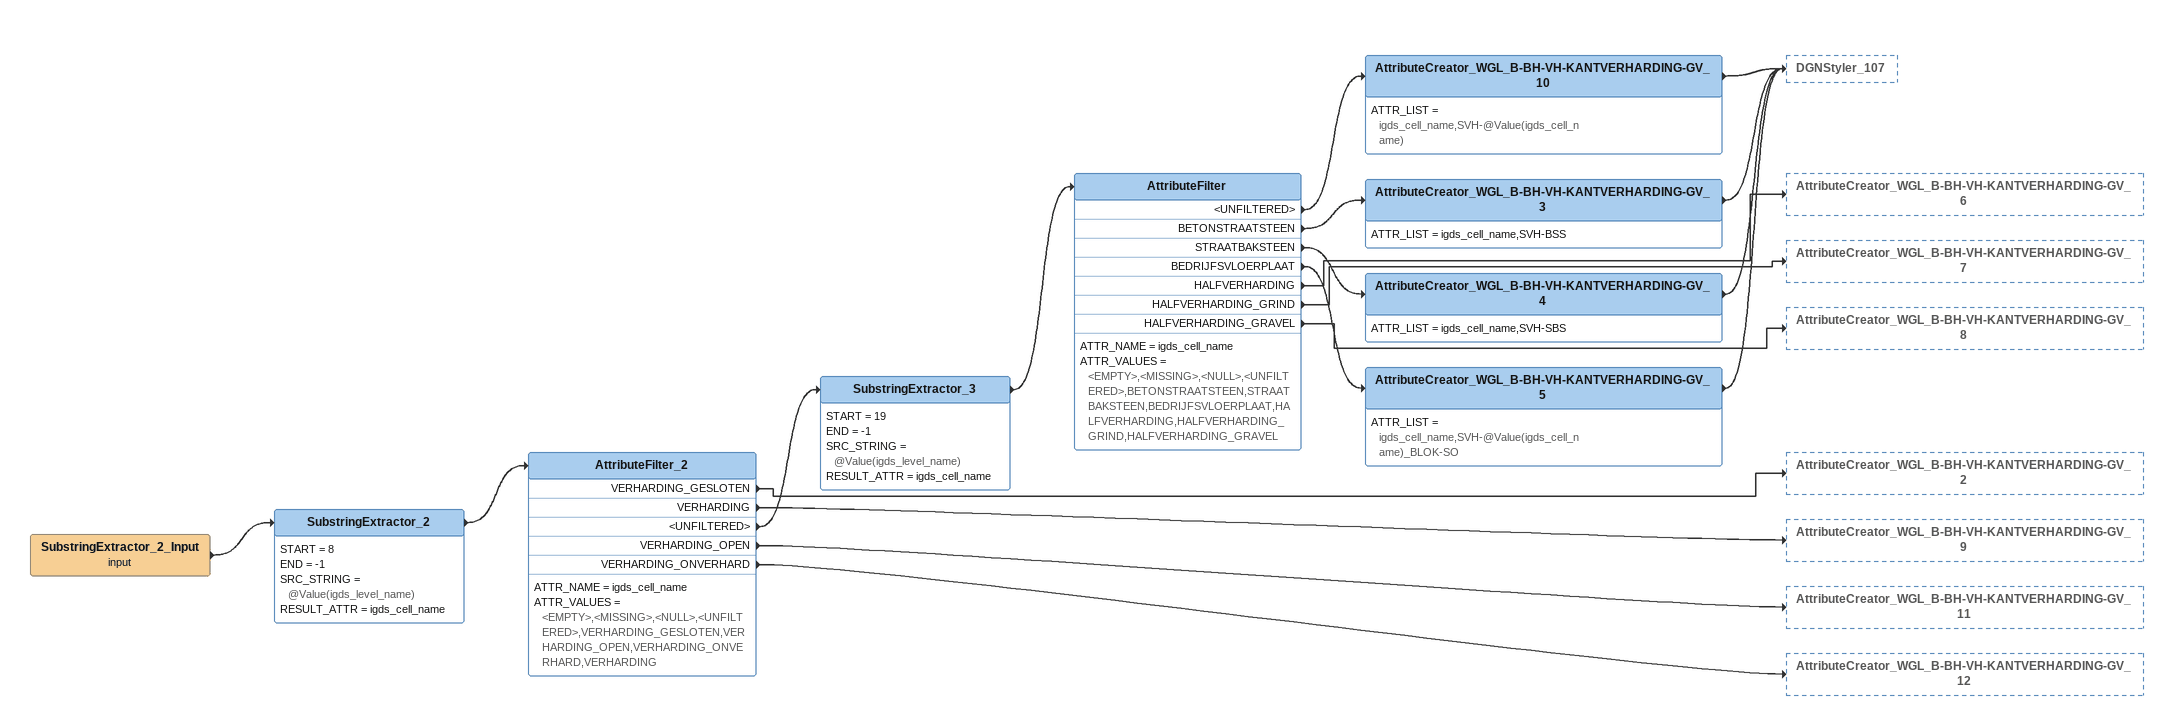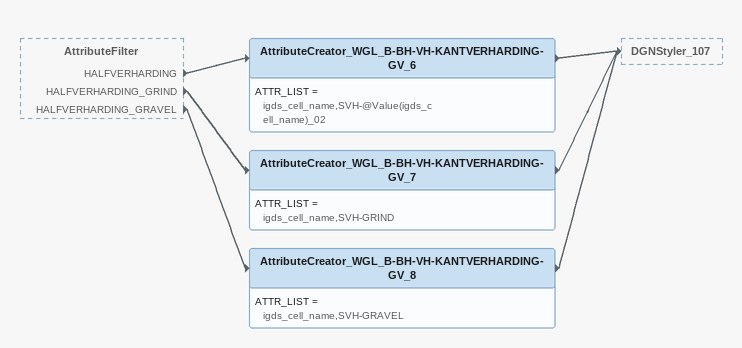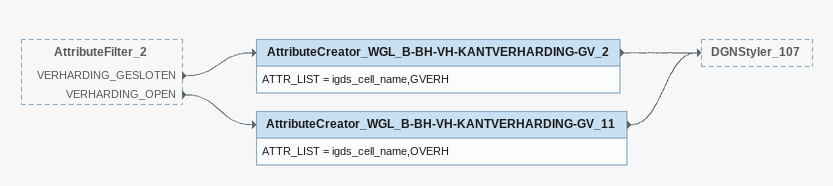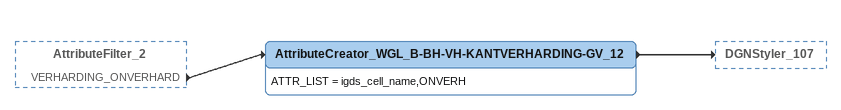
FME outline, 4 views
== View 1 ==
SubstringExtractor_2_Input (input)
    -> SubstringExtractor_2
SubstringExtractor_2
    START = 8
    END = -1
    SRC_STRING = @Value(igds_level_name)
    RESULT_ATTR = igds_cell_name
    -> AttributeFilter_2
AttributeFilter_2
    ATTR_NAME = igds_cell_name
    ATTR_VALUES = <EMPTY>,<MISSING>,<NULL>,<UNFILTERED>,VERHARDING_GESLOTEN,VERHARDING_OPEN,VERHARDING_ONVERHARD,VERHARDING
    VERHARDING_GESLOTEN -> AttributeCreator_WGL_B-BH-VH-KANTVERHARDING-GV_2
    VERHARDING -> AttributeCreator_WGL_B-BH-VH-KANTVERHARDING-GV_9
    <UNFILTERED> -> SubstringExtractor_3
    VERHARDING_OPEN -> AttributeCreator_WGL_B-BH-VH-KANTVERHARDING-GV_11
    VERHARDING_ONVERHARD -> AttributeCreator_WGL_B-BH-VH-KANTVERHARDING-GV_12
SubstringExtractor_3
    START = 19
    END = -1
    SRC_STRING = @Value(igds_level_name)
    RESULT_ATTR = igds_cell_name
    -> AttributeFilter
AttributeFilter
    ATTR_NAME = igds_cell_name
    ATTR_VALUES = <EMPTY>,<MISSING>,<NULL>,<UNFILTERED>,BETONSTRAATSTEEN,STRAATBAKSTEEN,BEDRIJFSVLOERPLAAT,HALFVERHARDING,HALFVERHARDING_GRIND,HALFVERHARDING_GRAVEL
    <UNFILTERED> -> AttributeCreator_WGL_B-BH-VH-KANTVERHARDING-GV_10
    BETONSTRAATSTEEN -> AttributeCreator_WGL_B-BH-VH-KANTVERHARDING-GV_3
    STRAATBAKSTEEN -> AttributeCreator_WGL_B-BH-VH-KANTVERHARDING-GV_4
    BEDRIJFSVLOERPLAAT -> AttributeCreator_WGL_B-BH-VH-KANTVERHARDING-GV_5
    HALFVERHARDING -> AttributeCreator_WGL_B-BH-VH-KANTVERHARDING-GV_6
    HALFVERHARDING_GRIND -> AttributeCreator_WGL_B-BH-VH-KANTVERHARDING-GV_7
    HALFVERHARDING_GRAVEL -> AttributeCreator_WGL_B-BH-VH-KANTVERHARDING-GV_8
AttributeCreator_WGL_B-BH-VH-KANTVERHARDING-GV_10
    ATTR_LIST = igds_cell_name,SVH-@Value(igds_cell_name)
    -> DGNStyler_107
AttributeCreator_WGL_B-BH-VH-KANTVERHARDING-GV_3
    ATTR_LIST = igds_cell_name,SVH-BSS
    -> DGNStyler_107
AttributeCreator_WGL_B-BH-VH-KANTVERHARDING-GV_4
    ATTR_LIST = igds_cell_name,SVH-SBS
    -> DGNStyler_107
AttributeCreator_WGL_B-BH-VH-KANTVERHARDING-GV_5
    ATTR_LIST = igds_cell_name,SVH-@Value(igds_cell_name)_BLOK-SO
    -> DGNStyler_107

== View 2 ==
AttributeFilter [outside]
    HALFVERHARDING -> AttributeCreator_WGL_B-BH-VH-KANTVERHARDING-GV_6
    HALFVERHARDING_GRIND -> AttributeCreator_WGL_B-BH-VH-KANTVERHARDING-GV_7
    HALFVERHARDING_GRAVEL -> AttributeCreator_WGL_B-BH-VH-KANTVERHARDING-GV_8
AttributeCreator_WGL_B-BH-VH-KANTVERHARDING-GV_6
    ATTR_LIST = igds_cell_name,SVH-@Value(igds_cell_name)_02
    -> DGNStyler_107
AttributeCreator_WGL_B-BH-VH-KANTVERHARDING-GV_7
    ATTR_LIST = igds_cell_name,SVH-GRIND
    -> DGNStyler_107
AttributeCreator_WGL_B-BH-VH-KANTVERHARDING-GV_8
    ATTR_LIST = igds_cell_name,SVH-GRAVEL
    -> DGNStyler_107

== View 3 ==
AttributeFilter_2 [outside]
    VERHARDING_GESLOTEN -> AttributeCreator_WGL_B-BH-VH-KANTVERHARDING-GV_2
    VERHARDING_OPEN -> AttributeCreator_WGL_B-BH-VH-KANTVERHARDING-GV_11
AttributeCreator_WGL_B-BH-VH-KANTVERHARDING-GV_2
    ATTR_LIST = igds_cell_name,GVERH
    -> DGNStyler_107
AttributeCreator_WGL_B-BH-VH-KANTVERHARDING-GV_11
    ATTR_LIST = igds_cell_name,OVERH
    -> DGNStyler_107

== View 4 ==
AttributeFilter_2 [outside]
    VERHARDING_ONVERHARD -> AttributeCreator_WGL_B-BH-VH-KANTVERHARDING-GV_12
AttributeCreator_WGL_B-BH-VH-KANTVERHARDING-GV_12
    ATTR_LIST = igds_cell_name,ONVERH
    -> DGNStyler_107
